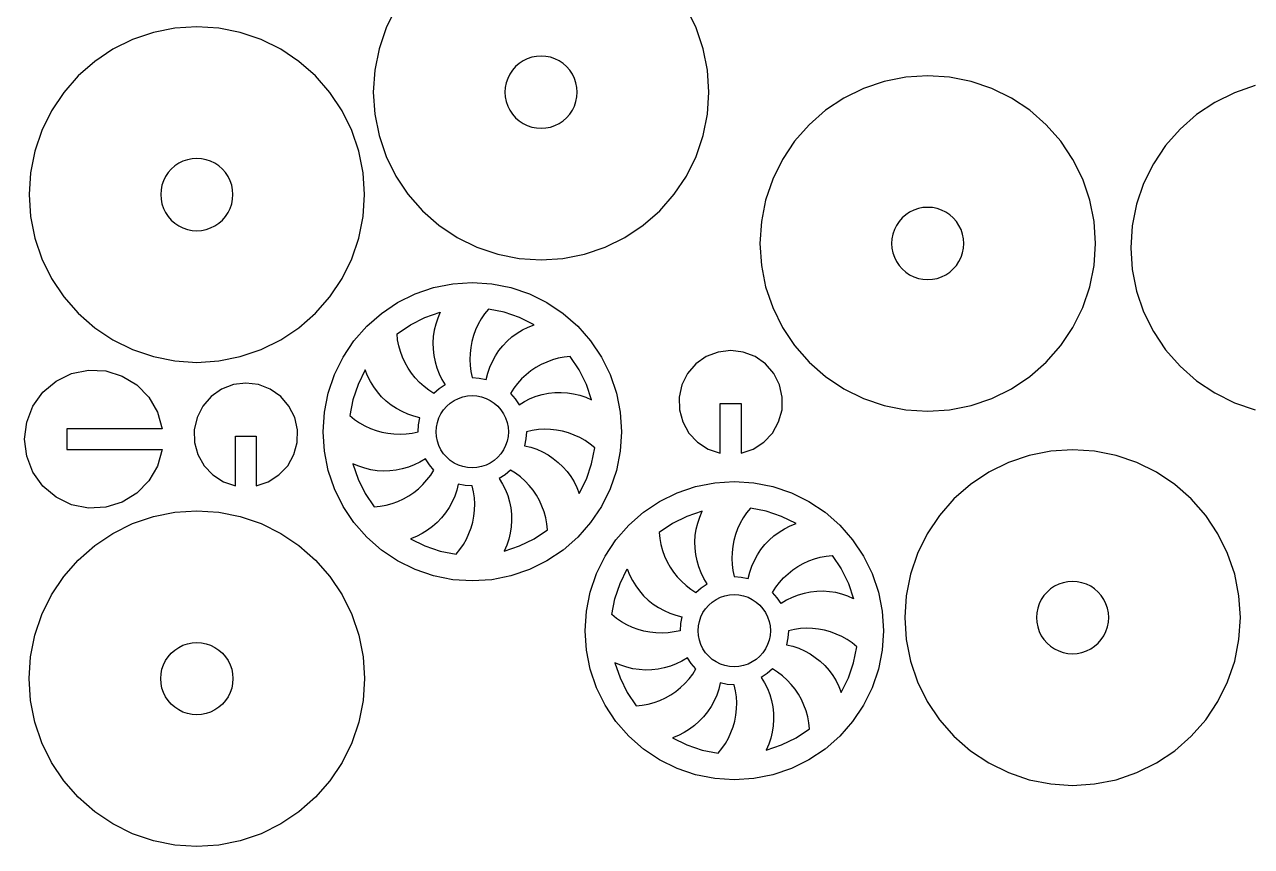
# Model space of a CAD drawing. Extents: x -1646 to 606, y -672 to 653.
# Drawn here: x -1646 to -937, y -627 to -152 of the extents above; entities that cross this region are included whole.
import ezdxf

# ---------------------------------------------------------------- set-up
doc = ezdxf.new("R2010")
doc.units = 0
doc.header["$MEASUREMENT"] = 0
doc.layers.get('0').update_dxf_attribs({"linetype": 'CONTINUOUS'})

msp = doc.modelspace()

# ---------------------------------------------------------------- linework, layer by layer
for points in [[(-1431.53, -142.16), (-1437.14, -153.54), (-1441.22, -165.55), (-1443.7, -178), (-1444.53, -190.66), (-1443.7, -203.32), (-1441.22, -215.77), (-1437.14, -227.78), (-1431.53, -239.16), (-1424.48, -249.71), (-1416.11, -259.25), (-1406.57, -267.62), (-1396.02, -274.67), (-1384.64, -280.28), (-1372.63, -284.36), (-1360.18, -286.84), (-1347.52, -287.67), (-1334.86, -286.84), (-1322.41, -284.36), (-1310.4, -280.28), (-1299.02, -274.67), (-1288.47, -267.62), (-1278.93, -259.25), (-1270.56, -249.71), (-1263.51, -239.16), (-1257.9, -227.78), (-1253.82, -215.77), (-1251.35, -203.32), (-1250.52, -190.66), (-1251.35, -178), (-1253.82, -165.55), (-1257.9, -153.54), (-1263.51, -142.16)], [(-934.61, -186.86), (-946.63, -190.94), (-958.01, -196.55), (-968.56, -203.6), (-978.1, -211.96), (-986.47, -221.5), (-993.52, -232.05), (-999.13, -243.43), (-1003.21, -255.45), (-1005.68, -267.9), (-1006.51, -280.56), (-1005.68, -293.22), (-1003.21, -305.66), (-999.13, -317.68), (-993.52, -329.06), (-986.47, -339.61), (-978.1, -349.15), (-968.56, -357.52), (-958.01, -364.56), (-946.63, -370.18), (-934.61, -374.26)]]:
    msp.add_lwpolyline(points)
for points in [[(-1605.63, -172.9), (-1615.17, -181.27), (-1623.54, -190.81), (-1630.59, -201.36), (-1636.2, -212.74), (-1640.28, -224.75), (-1642.75, -237.2), (-1643.58, -249.86), (-1642.75, -262.52), (-1640.28, -274.97), (-1636.2, -286.98), (-1630.59, -298.36), (-1623.54, -308.91), (-1615.17, -318.45), (-1605.63, -326.82), (-1595.08, -333.87), (-1583.7, -339.48), (-1571.69, -343.56), (-1559.24, -346.04), (-1546.58, -346.87), (-1533.92, -346.04), (-1521.47, -343.56), (-1509.46, -339.48), (-1498.08, -333.87), (-1487.53, -326.82), (-1477.99, -318.45), (-1469.62, -308.91), (-1462.57, -298.36), (-1456.96, -286.98), (-1452.88, -274.97), (-1450.41, -262.52), (-1449.58, -249.86), (-1450.41, -237.2), (-1452.88, -224.75), (-1456.96, -212.74), (-1462.57, -201.36), (-1469.62, -190.81), (-1477.99, -181.27), (-1487.53, -172.9), (-1498.08, -165.85), (-1509.46, -160.24), (-1521.47, -156.16), (-1533.92, -153.69), (-1546.58, -152.86), (-1559.24, -153.69), (-1571.69, -156.16), (-1583.7, -160.24), (-1595.08, -165.85)], [(-1334.81, -174.1), (-1337.08, -172.58), (-1339.53, -171.37), (-1342.12, -170.49), (-1344.8, -169.96), (-1347.52, -169.78), (-1350.25, -169.96), (-1352.93, -170.49), (-1355.51, -171.37), (-1357.96, -172.58), (-1360.23, -174.1), (-1362.29, -175.9), (-1364.09, -177.95), (-1365.6, -180.22), (-1366.81, -182.67), (-1367.69, -185.26), (-1368.22, -187.94), (-1368.4, -190.66), (-1368.22, -193.39), (-1367.69, -196.07), (-1366.81, -198.65), (-1365.6, -201.1), (-1364.09, -203.37), (-1362.29, -205.43), (-1360.23, -207.23), (-1357.96, -208.74), (-1355.51, -209.95), (-1352.93, -210.83), (-1350.25, -211.36), (-1347.52, -211.54), (-1344.8, -211.36), (-1342.12, -210.83), (-1339.53, -209.95), (-1337.08, -208.74), (-1334.81, -207.23), (-1332.76, -205.43), (-1330.96, -203.37), (-1329.44, -201.1), (-1328.23, -198.65), (-1327.35, -196.07), (-1326.82, -193.39), (-1326.64, -190.66), (-1326.82, -187.94), (-1327.35, -185.26), (-1328.23, -182.67), (-1329.44, -180.22), (-1330.96, -177.95), (-1332.76, -175.9)], [(-1200.95, -337.16), (-1192.58, -346.7), (-1183.04, -355.07), (-1172.49, -362.12), (-1161.11, -367.73), (-1149.1, -371.81), (-1136.65, -374.29), (-1123.99, -375.12), (-1111.33, -374.29), (-1098.88, -371.81), (-1086.87, -367.73), (-1075.49, -362.12), (-1064.94, -355.07), (-1055.4, -346.7), (-1047.03, -337.16), (-1039.98, -326.61), (-1034.37, -315.23), (-1030.29, -303.22), (-1027.82, -290.77), (-1026.99, -278.11), (-1027.82, -265.45), (-1030.29, -253.01), (-1034.37, -240.99), (-1039.98, -229.61), (-1047.03, -219.06), (-1055.4, -209.52), (-1064.94, -201.15), (-1075.49, -194.1), (-1086.87, -188.49), (-1098.88, -184.41), (-1111.33, -181.94), (-1123.99, -181.11), (-1136.65, -181.94), (-1149.1, -184.41), (-1161.11, -188.49), (-1172.49, -194.1), (-1183.04, -201.15), (-1192.58, -209.52), (-1200.95, -219.06), (-1208, -229.61), (-1213.61, -240.99), (-1217.69, -253.01), (-1220.16, -265.45), (-1220.99, -278.11), (-1220.16, -290.77), (-1217.69, -303.22), (-1213.61, -315.23), (-1208, -326.61)], [(-1559.29, -233.3), (-1561.34, -235.1), (-1563.15, -237.15), (-1564.66, -239.42), (-1565.87, -241.87), (-1566.75, -244.46), (-1567.28, -247.14), (-1567.46, -249.86), (-1567.28, -252.59), (-1566.75, -255.27), (-1565.87, -257.85), (-1564.66, -260.3), (-1563.15, -262.57), (-1561.34, -264.63), (-1559.29, -266.43), (-1557.02, -267.94), (-1554.57, -269.15), (-1551.98, -270.03), (-1549.31, -270.56), (-1546.58, -270.74), (-1543.85, -270.56), (-1541.18, -270.03), (-1538.59, -269.15), (-1536.14, -267.94), (-1533.87, -266.43), (-1531.81, -264.63), (-1530.01, -262.57), (-1528.5, -260.3), (-1527.29, -257.85), (-1526.41, -255.27), (-1525.88, -252.59), (-1525.7, -249.86), (-1525.88, -247.14), (-1526.41, -244.46), (-1527.29, -241.87), (-1528.5, -239.42), (-1530.01, -237.15), (-1531.81, -235.1), (-1533.87, -233.3), (-1536.14, -231.78), (-1538.59, -230.57), (-1541.18, -229.69), (-1543.85, -229.16), (-1546.58, -228.98), (-1549.31, -229.16), (-1551.98, -229.69), (-1554.57, -230.57), (-1557.02, -231.78)], [(-1103.29, -275.39), (-1103.82, -272.71), (-1104.7, -270.12), (-1105.91, -267.67), (-1107.42, -265.4), (-1109.22, -263.35), (-1111.28, -261.55), (-1113.55, -260.03), (-1116, -258.82), (-1118.59, -257.94), (-1121.26, -257.41), (-1123.99, -257.23), (-1126.72, -257.41), (-1129.39, -257.94), (-1131.98, -258.82), (-1134.43, -260.03), (-1136.7, -261.55), (-1138.75, -263.35), (-1140.56, -265.4), (-1142.07, -267.67), (-1143.28, -270.12), (-1144.16, -272.71), (-1144.69, -275.39), (-1144.87, -278.11), (-1144.69, -280.84), (-1144.16, -283.52), (-1143.28, -286.1), (-1142.07, -288.55), (-1140.56, -290.82), (-1138.75, -292.88), (-1136.7, -294.68), (-1134.43, -296.2), (-1131.98, -297.4), (-1129.39, -298.28), (-1126.72, -298.81), (-1123.99, -298.99), (-1121.26, -298.81), (-1118.59, -298.28), (-1116, -297.4), (-1113.55, -296.2), (-1111.28, -294.68), (-1109.22, -292.88), (-1107.42, -290.82), (-1105.91, -288.55), (-1104.7, -286.1), (-1103.82, -283.52), (-1103.29, -280.84), (-1103.11, -278.11)], [(-1303.99, -409.29), (-1307.62, -419.98), (-1312.61, -430.1), (-1318.88, -439.48), (-1326.32, -447.96), (-1334.8, -455.4), (-1344.19, -461.67), (-1354.31, -466.66), (-1364.99, -470.29), (-1376.06, -472.49), (-1387.32, -473.23), (-1398.58, -472.49), (-1409.65, -470.29), (-1420.33, -466.66), (-1430.45, -461.67), (-1439.84, -455.4), (-1448.32, -447.96), (-1455.76, -439.48), (-1462.03, -430.1), (-1467.02, -419.98), (-1470.65, -409.29), (-1472.85, -398.22), (-1473.59, -386.96), (-1472.85, -375.7), (-1470.65, -364.64), (-1467.02, -353.95), (-1462.03, -343.83), (-1455.76, -334.45), (-1448.32, -325.96), (-1439.84, -318.52), (-1430.45, -312.25), (-1420.33, -307.26), (-1409.65, -303.64), (-1398.58, -301.43), (-1387.32, -300.7), (-1376.06, -301.43), (-1364.99, -303.64), (-1354.31, -307.26), (-1344.19, -312.25), (-1334.8, -318.52), (-1326.32, -325.96), (-1318.88, -334.45), (-1312.61, -343.83), (-1307.62, -353.95), (-1303.99, -364.64), (-1301.79, -375.7), (-1301.05, -386.96), (-1301.79, -398.22)], [(-1429.78, -337.23), (-1430.45, -333.77), (-1430.83, -330.27), (-1423.05, -325.07), (-1414.67, -320.94), (-1405.82, -317.93), (-1407.28, -321.29), (-1408.44, -324.77), (-1409.3, -328.33), (-1409.84, -331.96), (-1410.07, -335.62), (-1409.98, -339.28), (-1409.57, -342.92), (-1408.85, -346.52), (-1407.82, -350.03), (-1406.49, -353.45), (-1404.87, -356.73), (-1402.97, -359.87), (-1406.37, -362.14), (-1409.45, -364.84), (-1412.41, -362.93), (-1415.21, -360.8), (-1417.83, -358.44), (-1420.25, -355.88), (-1422.45, -353.12), (-1424.43, -350.21), (-1426.16, -347.14), (-1427.63, -343.94), (-1428.84, -340.63)], [(-1387.32, -355.67), (-1383.24, -355.94), (-1379.22, -356.74), (-1378.35, -353.18), (-1377.17, -349.71), (-1375.7, -346.35), (-1373.94, -343.14), (-1371.91, -340.09), (-1369.62, -337.23), (-1367.1, -334.57), (-1364.35, -332.15), (-1361.4, -329.97), (-1358.28, -328.05), (-1355, -326.42), (-1351.59, -325.07), (-1359.97, -320.94), (-1368.82, -317.93), (-1377.99, -316.11), (-1380.2, -318.85), (-1382.18, -321.77), (-1383.92, -324.84), (-1385.4, -328.03), (-1386.62, -331.34), (-1387.57, -334.73), (-1388.24, -338.19), (-1388.62, -341.7), (-1388.72, -345.22), (-1388.54, -348.74), (-1388.07, -352.23)], [(-1237.9, -339.97), (-1245.17, -340.87), (-1252.01, -343.5), (-1258, -347.71), (-1262.8, -353.25), (-1266.1, -359.79), (-1267.73, -366.94), (-1267.57, -374.26), (-1265.64, -381.33), (-1262.05, -387.72), (-1257.02, -393.05), (-1250.84, -397), (-1243.9, -399.33), (-1243.9, -370.6), (-1231.9, -370.6), (-1231.9, -399.33), (-1224.95, -397), (-1218.78, -393.05), (-1213.75, -387.72), (-1210.16, -381.33), (-1208.23, -374.26), (-1208.07, -366.94), (-1209.69, -359.79), (-1212.99, -353.25), (-1217.79, -347.71), (-1223.78, -343.5), (-1230.62, -340.87)], [(-1362.5, -367.92), (-1360.22, -371.32), (-1357.09, -369.42), (-1353.8, -367.8), (-1350.39, -366.47), (-1346.87, -365.43), (-1343.28, -364.71), (-1339.64, -364.31), (-1335.97, -364.22), (-1332.32, -364.44), (-1328.69, -364.99), (-1325.13, -365.85), (-1321.65, -367.01), (-1318.29, -368.47), (-1321.29, -359.61), (-1325.43, -351.23), (-1330.62, -343.46), (-1334.13, -343.84), (-1337.59, -344.5), (-1340.98, -345.44), (-1344.29, -346.65), (-1347.49, -348.13), (-1350.56, -349.86), (-1353.48, -351.83), (-1356.23, -354.04), (-1358.79, -356.45), (-1361.15, -359.07), (-1363.29, -361.87), (-1365.2, -364.84)], [(-1621.66, -385.23), (-1621.66, -397.23), (-1566.64, -397.23), (-1569.34, -406.8), (-1574.32, -415.41), (-1581.27, -422.52), (-1589.76, -427.7), (-1599.26, -430.63), (-1609.2, -431.12), (-1618.94, -429.14), (-1627.9, -424.82), (-1635.52, -418.43), (-1641.32, -410.35), (-1644.95, -401.1), (-1646.19, -391.23), (-1644.95, -381.36), (-1641.32, -372.11), (-1635.52, -364.03), (-1627.9, -357.64), (-1618.94, -353.32), (-1609.2, -351.34), (-1599.26, -351.83), (-1589.76, -354.76), (-1581.27, -359.94), (-1574.32, -367.05), (-1569.34, -375.66), (-1566.64, -385.23)], [(-1453.35, -359.62), (-1456.35, -368.47), (-1458.18, -377.64), (-1455.43, -379.84), (-1452.51, -381.82), (-1449.45, -383.56), (-1446.25, -385.04), (-1442.94, -386.26), (-1439.55, -387.21), (-1436.09, -387.88), (-1432.59, -388.26), (-1429.07, -388.37), (-1425.55, -388.18), (-1422.05, -387.71), (-1418.61, -386.96), (-1418.34, -382.88), (-1417.54, -378.87), (-1421.1, -377.99), (-1424.57, -376.82), (-1427.93, -375.34), (-1431.15, -373.59), (-1434.2, -371.55), (-1437.06, -369.27), (-1439.71, -366.74), (-1442.14, -363.99), (-1444.32, -361.04), (-1446.23, -357.92), (-1447.87, -354.64), (-1449.21, -351.23)], [(-1524.19, -389.47), (-1512.19, -389.47), (-1512.19, -418.2), (-1505.24, -415.87), (-1499.07, -411.92), (-1494.04, -406.59), (-1490.45, -400.21), (-1488.52, -393.14), (-1488.36, -385.81), (-1489.98, -378.67), (-1493.29, -372.13), (-1498.08, -366.59), (-1504.08, -362.37), (-1510.92, -359.74), (-1518.19, -358.84), (-1525.46, -359.74), (-1532.3, -362.37), (-1538.3, -366.59), (-1543.09, -372.13), (-1546.4, -378.67), (-1548.02, -385.81), (-1547.86, -393.14), (-1545.93, -400.21), (-1542.34, -406.59), (-1537.31, -411.92), (-1531.14, -415.87), (-1524.19, -418.2)], [(-1392.73, -366.8), (-1390.05, -366.26), (-1387.32, -366.08), (-1384.6, -366.26), (-1381.92, -366.8), (-1379.33, -367.67), (-1376.88, -368.88), (-1374.61, -370.4), (-1372.56, -372.2), (-1370.76, -374.25), (-1369.24, -376.52), (-1368.03, -378.97), (-1367.15, -381.56), (-1366.62, -384.24), (-1366.44, -386.96), (-1366.62, -389.69), (-1367.15, -392.37), (-1368.03, -394.95), (-1369.24, -397.4), (-1370.76, -399.68), (-1372.56, -401.73), (-1374.61, -403.53), (-1376.88, -405.05), (-1379.33, -406.26), (-1381.92, -407.13), (-1384.6, -407.67), (-1387.32, -407.84), (-1390.05, -407.67), (-1392.73, -407.13), (-1395.31, -406.26), (-1397.76, -405.05), (-1400.03, -403.53), (-1402.09, -401.73), (-1403.89, -399.68), (-1405.4, -397.4), (-1406.61, -394.95), (-1407.49, -392.37), (-1408.02, -389.69), (-1408.2, -386.96), (-1408.02, -384.24), (-1407.49, -381.56), (-1406.61, -378.97), (-1405.4, -376.52), (-1403.89, -374.25), (-1402.09, -372.2), (-1400.03, -370.4), (-1397.76, -368.88), (-1395.31, -367.67)], [(-1316.47, -396.29), (-1319.21, -394.08), (-1322.13, -392.1), (-1325.19, -390.37), (-1328.39, -388.88), (-1331.7, -387.67), (-1335.09, -386.72), (-1338.55, -386.05), (-1342.05, -385.66), (-1345.58, -385.56), (-1349.1, -385.75), (-1352.59, -386.21), (-1356.03, -386.96), (-1356.3, -391.05), (-1357.1, -395.06), (-1353.54, -395.93), (-1350.07, -397.11), (-1346.71, -398.58), (-1343.5, -400.34), (-1340.45, -402.37), (-1337.58, -404.66), (-1334.93, -407.19), (-1332.5, -409.94), (-1330.32, -412.88), (-1328.41, -416.01), (-1326.77, -419.29), (-1325.43, -422.7), (-1321.29, -414.31), (-1318.29, -405.46)], [(-1444.02, -430.47), (-1440.52, -430.09), (-1437.05, -429.43), (-1433.66, -428.49), (-1430.35, -427.28), (-1427.15, -425.8), (-1424.08, -424.07), (-1421.16, -422.1), (-1418.41, -419.89), (-1415.85, -417.47), (-1413.49, -414.85), (-1411.35, -412.05), (-1409.45, -409.09), (-1412.14, -406.01), (-1414.42, -402.61), (-1417.55, -404.51), (-1420.84, -406.13), (-1424.25, -407.46), (-1427.77, -408.49), (-1431.36, -409.21), (-1435.01, -409.62), (-1438.67, -409.71), (-1442.33, -409.48), (-1445.95, -408.94), (-1449.51, -408.08), (-1452.99, -406.92), (-1456.35, -405.46), (-1453.35, -414.31), (-1449.21, -422.7)], [(-1040.2, -397.42), (-1052.87, -398.25), (-1065.31, -400.73), (-1077.33, -404.81), (-1088.71, -410.42), (-1099.26, -417.47), (-1108.8, -425.83), (-1117.16, -435.37), (-1124.21, -445.92), (-1129.82, -457.3), (-1133.9, -469.32), (-1136.38, -481.76), (-1137.21, -494.43), (-1136.38, -507.09), (-1133.9, -519.53), (-1129.82, -531.55), (-1124.21, -542.93), (-1117.16, -553.48), (-1108.8, -563.02), (-1099.26, -571.38), (-1088.71, -578.43), (-1077.33, -584.05), (-1065.31, -588.12), (-1052.87, -590.6), (-1040.2, -591.43), (-1027.54, -590.6), (-1015.1, -588.12), (-1003.08, -584.05), (-991.7, -578.43), (-981.15, -571.38), (-971.61, -563.02), (-963.25, -553.48), (-956.2, -542.93), (-950.58, -531.55), (-946.5, -519.53), (-944.03, -507.09), (-943.2, -494.43), (-944.03, -481.76), (-946.5, -469.32), (-950.58, -457.3), (-956.2, -445.92), (-963.25, -435.37), (-971.61, -425.83), (-981.15, -417.47), (-991.7, -410.42), (-1003.08, -404.81), (-1015.1, -400.73), (-1027.54, -398.25)], [(-1343.81, -443.66), (-1344.19, -440.16), (-1344.86, -436.7), (-1345.8, -433.3), (-1347.01, -429.99), (-1348.49, -426.79), (-1350.22, -423.72), (-1352.19, -420.8), (-1354.39, -418.05), (-1356.81, -415.49), (-1359.43, -413.13), (-1362.23, -410.99), (-1365.2, -409.09), (-1368.27, -411.79), (-1371.68, -414.06), (-1369.78, -417.19), (-1368.15, -420.48), (-1366.82, -423.9), (-1365.79, -427.41), (-1365.07, -431.01), (-1364.66, -434.65), (-1364.57, -438.31), (-1364.8, -441.97), (-1365.35, -445.59), (-1366.2, -449.16), (-1367.36, -452.63), (-1368.82, -456), (-1359.97, -452.99), (-1351.59, -448.86)], [(-1396.65, -457.82), (-1394.44, -455.07), (-1392.46, -452.16), (-1390.72, -449.09), (-1389.24, -445.89), (-1388.02, -442.59), (-1387.08, -439.19), (-1386.41, -435.73), (-1386.02, -432.23), (-1385.92, -428.71), (-1386.1, -425.19), (-1386.57, -421.7), (-1387.32, -418.25), (-1391.4, -417.99), (-1395.42, -417.19), (-1396.29, -420.75), (-1397.47, -424.22), (-1398.94, -427.57), (-1400.7, -430.79), (-1402.73, -433.84), (-1405.02, -436.7), (-1407.54, -439.36), (-1410.29, -441.78), (-1413.24, -443.96), (-1416.37, -445.87), (-1419.64, -447.51), (-1423.05, -448.86), (-1414.67, -452.99), (-1405.82, -456)], [(-1304.27, -449.46), (-1296.83, -440.98), (-1288.35, -433.54), (-1278.97, -427.27), (-1268.85, -422.28), (-1258.16, -418.65), (-1247.09, -416.45), (-1235.83, -415.71), (-1224.57, -416.45), (-1213.51, -418.65), (-1202.82, -422.28), (-1192.7, -427.27), (-1183.32, -433.54), (-1174.83, -440.98), (-1167.39, -449.46), (-1161.12, -458.85), (-1156.13, -468.97), (-1152.51, -479.65), (-1150.3, -490.72), (-1149.57, -501.98), (-1150.3, -513.24), (-1152.51, -524.31), (-1156.13, -534.99), (-1161.12, -545.11), (-1167.39, -554.5), (-1174.83, -562.98), (-1183.32, -570.42), (-1192.7, -576.69), (-1202.82, -581.68), (-1213.51, -585.31), (-1224.57, -587.51), (-1235.83, -588.25), (-1247.09, -587.51), (-1258.16, -585.31), (-1268.85, -581.68), (-1278.97, -576.69), (-1288.35, -570.42), (-1296.83, -562.98), (-1304.27, -554.5), (-1310.54, -545.11), (-1315.53, -534.99), (-1319.16, -524.31), (-1321.36, -513.24), (-1322.1, -501.98), (-1321.36, -490.72), (-1319.16, -479.65), (-1315.53, -468.97), (-1310.54, -458.85)], [(-1643.58, -529.72), (-1642.75, -517.06), (-1640.28, -504.62), (-1636.2, -492.6), (-1630.59, -481.22), (-1623.54, -470.67), (-1615.17, -461.13), (-1605.63, -452.76), (-1595.08, -445.71), (-1583.7, -440.1), (-1571.69, -436.02), (-1559.24, -433.55), (-1546.58, -432.72), (-1533.92, -433.55), (-1521.47, -436.02), (-1509.46, -440.1), (-1498.08, -445.71), (-1487.53, -452.76), (-1477.99, -461.13), (-1469.62, -470.67), (-1462.57, -481.22), (-1456.96, -492.6), (-1452.88, -504.62), (-1450.41, -517.06), (-1449.58, -529.72), (-1450.41, -542.38), (-1452.88, -554.83), (-1456.96, -566.84), (-1462.57, -578.22), (-1469.62, -588.78), (-1477.99, -598.32), (-1487.53, -606.68), (-1498.08, -613.73), (-1509.46, -619.34), (-1521.47, -623.42), (-1533.92, -625.9), (-1546.58, -626.73), (-1559.24, -625.9), (-1571.69, -623.42), (-1583.7, -619.34), (-1595.08, -613.73), (-1605.63, -606.68), (-1615.17, -598.32), (-1623.54, -588.78), (-1630.59, -578.22), (-1636.2, -566.84), (-1640.28, -554.83), (-1642.75, -542.38)], [(-1232.43, -439.85), (-1233.91, -443.05), (-1235.13, -446.36), (-1236.08, -449.75), (-1236.75, -453.21), (-1237.13, -456.71), (-1237.24, -460.24), (-1237.05, -463.75), (-1236.58, -467.25), (-1235.83, -470.69), (-1231.75, -470.96), (-1227.74, -471.76), (-1226.86, -468.2), (-1225.69, -464.73), (-1224.21, -461.37), (-1222.46, -458.15), (-1220.43, -455.1), (-1218.14, -452.24), (-1215.61, -449.59), (-1212.86, -447.16), (-1209.92, -444.98), (-1206.79, -443.07), (-1203.51, -441.43), (-1200.1, -440.09), (-1208.49, -435.95), (-1217.34, -432.95), (-1226.51, -431.12), (-1228.72, -433.87), (-1230.69, -436.79)], [(-1257.96, -479.85), (-1254.88, -477.16), (-1251.48, -474.88), (-1253.38, -471.75), (-1255, -468.46), (-1256.33, -465.05), (-1257.36, -461.53), (-1258.08, -457.94), (-1258.49, -454.3), (-1258.58, -450.63), (-1258.35, -446.97), (-1257.81, -443.35), (-1256.95, -439.79), (-1255.79, -436.31), (-1254.33, -432.95), (-1263.18, -435.95), (-1271.57, -440.09), (-1279.34, -445.28), (-1278.96, -448.78), (-1278.3, -452.25), (-1277.36, -455.64), (-1276.15, -458.95), (-1274.67, -462.15), (-1272.94, -465.22), (-1270.97, -468.14), (-1268.76, -470.89), (-1266.34, -473.45), (-1263.72, -475.81), (-1260.92, -477.95)], [(-1182.64, -458.85), (-1179.14, -458.47), (-1173.94, -466.25), (-1169.81, -474.63), (-1166.8, -483.48), (-1170.17, -482.02), (-1173.64, -480.86), (-1177.2, -480), (-1180.83, -479.46), (-1184.49, -479.23), (-1188.15, -479.32), (-1191.79, -479.73), (-1195.39, -480.45), (-1198.9, -481.48), (-1202.32, -482.81), (-1205.6, -484.43), (-1208.74, -486.33), (-1211.01, -482.93), (-1213.71, -479.85), (-1211.8, -476.89), (-1209.67, -474.09), (-1207.31, -471.47), (-1204.75, -469.05), (-1202, -466.85), (-1199.08, -464.87), (-1196.01, -463.14), (-1192.81, -461.67), (-1189.5, -460.46), (-1186.1, -459.52)], [(-1266.86, -497.9), (-1267.12, -501.98), (-1270.57, -502.73), (-1274.06, -503.2), (-1277.58, -503.38), (-1281.1, -503.28), (-1284.6, -502.89), (-1288.06, -502.22), (-1291.46, -501.28), (-1294.76, -500.06), (-1297.96, -498.58), (-1301.03, -496.84), (-1303.94, -494.86), (-1306.69, -492.65), (-1304.87, -483.48), (-1301.86, -474.63), (-1297.73, -466.25), (-1296.38, -469.66), (-1294.74, -472.93), (-1292.83, -476.06), (-1290.65, -479.01), (-1288.23, -481.76), (-1285.57, -484.28), (-1282.71, -486.57), (-1279.66, -488.6), (-1276.44, -490.36), (-1273.09, -491.83), (-1269.62, -493.01), (-1266.06, -493.88)], [(-1056.77, -507.14), (-1054.97, -509.19), (-1052.92, -510.99), (-1050.64, -512.51), (-1048.19, -513.72), (-1045.61, -514.6), (-1042.93, -515.13), (-1040.2, -515.31), (-1037.48, -515.13), (-1034.8, -514.6), (-1032.21, -513.72), (-1029.76, -512.51), (-1027.49, -510.99), (-1025.44, -509.19), (-1023.64, -507.14), (-1022.12, -504.87), (-1020.91, -502.42), (-1020.03, -499.83), (-1019.5, -497.15), (-1019.32, -494.43), (-1019.5, -491.7), (-1020.03, -489.02), (-1020.91, -486.44), (-1022.12, -483.99), (-1023.64, -481.71), (-1025.44, -479.66), (-1027.49, -477.86), (-1029.76, -476.34), (-1032.21, -475.13), (-1034.8, -474.26), (-1037.48, -473.72), (-1040.2, -473.55), (-1042.93, -473.72), (-1045.61, -474.26), (-1048.19, -475.13), (-1050.64, -476.34), (-1052.92, -477.86), (-1054.97, -479.66), (-1056.77, -481.71), (-1058.29, -483.99), (-1059.49, -486.44), (-1060.37, -489.02), (-1060.91, -491.7), (-1061.08, -494.43), (-1060.91, -497.15), (-1060.37, -499.83), (-1059.49, -502.42), (-1058.29, -504.87)], [(-1252.4, -489.27), (-1250.6, -487.21), (-1248.55, -485.41), (-1246.27, -483.9), (-1243.82, -482.69), (-1241.24, -481.81), (-1238.56, -481.28), (-1235.83, -481.1), (-1233.11, -481.28), (-1230.43, -481.81), (-1227.84, -482.69), (-1225.39, -483.9), (-1223.12, -485.41), (-1221.07, -487.21), (-1219.27, -489.27), (-1217.75, -491.54), (-1216.54, -493.99), (-1215.67, -496.58), (-1215.13, -499.25), (-1214.95, -501.98), (-1215.13, -504.71), (-1215.67, -507.38), (-1216.54, -509.97), (-1217.75, -512.42), (-1219.27, -514.69), (-1221.07, -516.74), (-1223.12, -518.55), (-1225.39, -520.06), (-1227.84, -521.27), (-1230.43, -522.15), (-1233.11, -522.68), (-1235.83, -522.86), (-1238.56, -522.68), (-1241.24, -522.15), (-1243.82, -521.27), (-1246.27, -520.06), (-1248.55, -518.55), (-1250.6, -516.74), (-1252.4, -514.69), (-1253.92, -512.42), (-1255.13, -509.97), (-1256, -507.38), (-1256.54, -504.71), (-1256.71, -501.98), (-1256.54, -499.25), (-1256, -496.58), (-1255.13, -493.99), (-1253.92, -491.54)], [(-1204.55, -501.98), (-1204.81, -506.06), (-1205.61, -510.08), (-1202.05, -510.95), (-1198.58, -512.13), (-1195.22, -513.6), (-1192.01, -515.36), (-1188.96, -517.39), (-1186.1, -519.68), (-1183.44, -522.2), (-1181.02, -524.95), (-1178.84, -527.9), (-1176.92, -531.02), (-1175.29, -534.3), (-1173.94, -537.71), (-1169.81, -529.33), (-1166.8, -520.48), (-1164.98, -511.31), (-1167.73, -509.1), (-1170.64, -507.12), (-1173.71, -505.38), (-1176.9, -503.9), (-1180.21, -502.68), (-1183.6, -501.73), (-1187.06, -501.07), (-1190.57, -500.68), (-1194.09, -500.58), (-1197.61, -500.76), (-1201.1, -501.23)], [(-1528.5, -519.28), (-1527.29, -521.73), (-1526.41, -524.32), (-1525.88, -527), (-1525.7, -529.72), (-1525.88, -532.45), (-1526.41, -535.13), (-1527.29, -537.71), (-1528.5, -540.16), (-1530.01, -542.43), (-1531.81, -544.49), (-1533.87, -546.29), (-1536.14, -547.81), (-1538.59, -549.01), (-1541.18, -549.89), (-1543.85, -550.42), (-1546.58, -550.6), (-1549.31, -550.42), (-1551.98, -549.89), (-1554.57, -549.01), (-1557.02, -547.81), (-1559.29, -546.29), (-1561.34, -544.49), (-1563.15, -542.43), (-1564.66, -540.16), (-1565.87, -537.71), (-1566.75, -535.13), (-1567.28, -532.45), (-1567.46, -529.72), (-1567.28, -527), (-1566.75, -524.32), (-1565.87, -521.73), (-1564.66, -519.28), (-1563.15, -517.01), (-1561.34, -514.96), (-1559.29, -513.16), (-1557.02, -511.64), (-1554.57, -510.43), (-1551.98, -509.55), (-1549.31, -509.02), (-1546.58, -508.84), (-1543.85, -509.02), (-1541.18, -509.55), (-1538.59, -510.43), (-1536.14, -511.64), (-1533.87, -513.16), (-1531.81, -514.96), (-1530.01, -517.01)], [(-1292.53, -545.49), (-1289.03, -545.11), (-1285.57, -544.44), (-1282.17, -543.5), (-1278.86, -542.29), (-1275.66, -540.81), (-1272.59, -539.08), (-1269.67, -537.11), (-1266.92, -534.91), (-1264.36, -532.49), (-1262, -529.87), (-1259.86, -527.07), (-1257.96, -524.1), (-1260.66, -521.03), (-1262.93, -517.62), (-1266.06, -519.53), (-1269.35, -521.15), (-1272.77, -522.48), (-1276.28, -523.51), (-1279.88, -524.23), (-1283.52, -524.64), (-1287.18, -524.73), (-1290.84, -524.5), (-1294.46, -523.95), (-1298.03, -523.1), (-1301.5, -521.94), (-1304.87, -520.48), (-1301.86, -529.33), (-1297.73, -537.71)], [(-1192.33, -558.68), (-1192.71, -555.17), (-1193.37, -551.71), (-1194.31, -548.32), (-1195.52, -545.01), (-1197, -541.81), (-1198.73, -538.74), (-1200.7, -535.82), (-1202.91, -533.07), (-1205.33, -530.51), (-1207.94, -528.15), (-1210.74, -526.01), (-1213.71, -524.1), (-1216.79, -526.8), (-1220.19, -529.08), (-1218.29, -532.21), (-1216.67, -535.5), (-1215.34, -538.91), (-1214.31, -542.43), (-1213.58, -546.02), (-1213.18, -549.66), (-1213.09, -553.33), (-1213.32, -556.99), (-1213.86, -560.61), (-1214.72, -564.17), (-1215.88, -567.65), (-1217.34, -571.01), (-1208.48, -568.01), (-1200.1, -563.87)], [(-1245.16, -572.83), (-1242.95, -570.09), (-1240.97, -567.17), (-1239.24, -564.11), (-1237.76, -560.91), (-1236.54, -557.6), (-1235.59, -554.21), (-1234.92, -550.75), (-1234.53, -547.25), (-1234.43, -543.72), (-1234.62, -540.2), (-1235.08, -536.71), (-1235.83, -533.27), (-1239.92, -533), (-1243.93, -532.2), (-1244.8, -535.76), (-1245.98, -539.23), (-1247.45, -542.59), (-1249.21, -545.8), (-1251.24, -548.86), (-1253.53, -551.72), (-1256.06, -554.37), (-1258.81, -556.8), (-1261.75, -558.98), (-1264.88, -560.89), (-1268.16, -562.53), (-1271.57, -563.87), (-1263.18, -568.01), (-1254.33, -571.01)]]:
    msp.add_lwpolyline(points, close=True)

doc.saveas('drawing.dxf')
